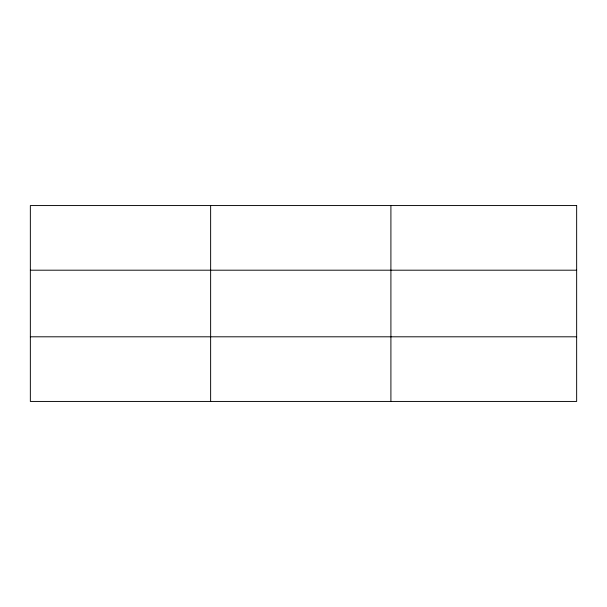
<?xml version="1.0" encoding="UTF-8"?>
<svg xmlns="http://www.w3.org/2000/svg" width="607" height="607" viewBox="0 0 607 607"><rect width="100%" height="100%" fill="white"/><g stroke="black" fill="none" stroke-linecap="round" stroke-linejoin="round"><path stroke-width="0.91" d="M210.629 205.561L210.629 401.439M390.908 205.561L390.908 401.439M30.35 270.198L576.65 270.198M30.35 336.802L576.65 336.802M576.65 205.561L576.65 401.439L30.35 401.439L30.35 205.561L576.65 205.561"/></g></svg>
